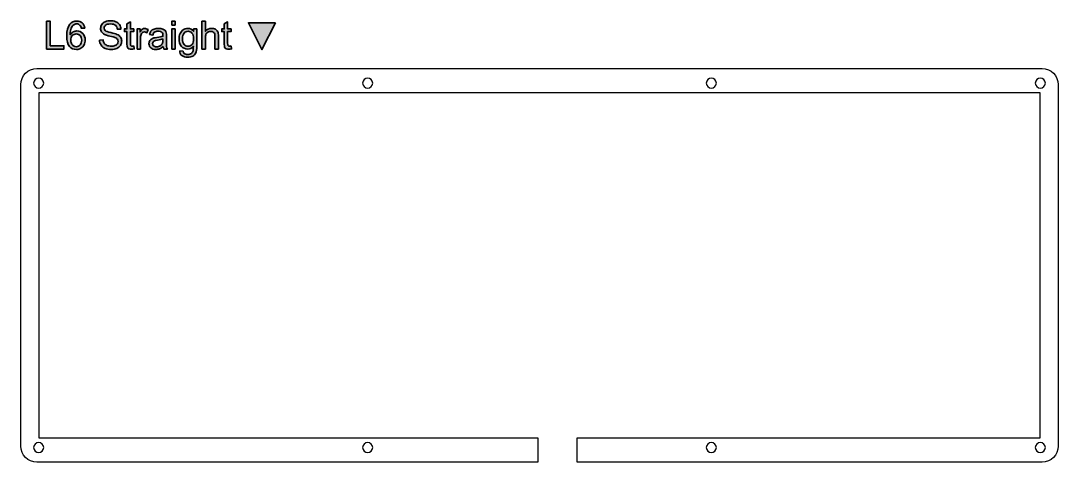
# Model space of a CAD drawing. Header units: millimetres. Extents: x 800 to 1120, y 479 to 616.
import ezdxf

# ---------------------------------------------------------------- set-up
doc = ezdxf.new("R2010")
doc.units = ezdxf.units.MM
doc.header["$MEASUREMENT"] = 0

# ---------------------------------------------------------------- blocks, each defined once
blk = doc.blocks.new('block 2')
at = {"color": 7, "lineweight": 25, "true_color": 0xffffff}
blk.add_open_spline([(971.61, 486.74), (971.61, 486.74), (971.61, 479.22), (971.61, 479.22), (971.61, 479.22), (1114.99, 479.22), (1114.99, 479.22), (1117.75, 479.22), (1119.99, 481.45), (1119.99, 484.22), (1119.99, 484.22), (1119.99, 595.78), (1119.99, 595.78), (1119.99, 598.55), (1117.75, 600.78), (1114.99, 600.78), (1114.99, 600.78), (805.01, 600.78), (805.01, 600.78), (802.25, 600.78), (800.01, 598.55), (800.01, 595.78), (800.01, 595.78), (800.01, 484.22), (800.01, 484.22), (800.01, 481.45), (802.25, 479.22), (805.01, 479.22), (805.01, 479.22), (959.5, 479.22), (959.5, 479.22), (959.5, 479.22), (959.5, 486.74), (959.5, 486.74), (959.5, 486.74), (805.54, 486.74), (805.54, 486.74), (805.54, 486.74), (805.54, 593.26), (805.54, 593.26), (805.54, 593.26), (1114.46, 593.26), (1114.46, 593.26), (1114.46, 593.26), (1114.46, 486.74), (1114.46, 486.74), (1114.46, 486.74), (971.61, 486.74), (971.61, 486.74)], degree=3, knots=[0, 0, 0, 0, 1, 1, 1, 2, 2, 2, 3, 3, 3, 4, 4, 4, 5, 5, 5, 6, 6, 6, 7, 7, 7, 8, 8, 8, 9, 9, 9, 10, 10, 10, 11, 11, 11, 12, 12, 12, 13, 13, 13, 14, 14, 14, 15, 15, 15, 16, 16, 16, 16], dxfattribs=at)
blk = doc.blocks.new('block 3')
at = {"color": 7, "lineweight": 25, "true_color": 0xffffff}
blk.add_open_spline([(905.46, 483.74), (905.46, 484.6), (906.15, 485.29), (907.01, 485.29), (907.86, 485.29), (908.56, 484.6), (908.56, 483.74), (908.56, 482.88), (907.86, 482.19), (907.01, 482.19), (906.15, 482.19), (905.46, 482.88), (905.46, 483.74), (905.46, 483.74), (905.46, 483.74), (905.46, 483.74)], degree=3, knots=[0, 0, 0, 0, 1, 1, 1, 2, 2, 2, 3, 3, 3, 4, 4, 4, 5, 5, 5, 5], dxfattribs=at)
blk = doc.blocks.new('block 4')
at = {"color": 7, "lineweight": 25, "true_color": 0xffffff}
blk.add_open_spline([(1011.44, 596.26), (1011.44, 597.12), (1012.14, 597.81), (1012.99, 597.81), (1013.85, 597.81), (1014.54, 597.12), (1014.54, 596.26), (1014.54, 595.4), (1013.85, 594.71), (1012.99, 594.71), (1012.14, 594.71), (1011.44, 595.4), (1011.44, 596.26), (1011.44, 596.26), (1011.44, 596.26), (1011.44, 596.26)], degree=3, knots=[0, 0, 0, 0, 1, 1, 1, 2, 2, 2, 3, 3, 3, 4, 4, 4, 5, 5, 5, 5], dxfattribs=at)
blk = doc.blocks.new('block 5')
at = {"color": 7, "lineweight": 25, "true_color": 0xffffff}
blk.add_open_spline([(905.46, 596.26), (905.46, 597.12), (906.15, 597.81), (907.01, 597.81), (907.86, 597.81), (908.56, 597.12), (908.56, 596.26), (908.56, 595.4), (907.86, 594.71), (907.01, 594.71), (906.15, 594.71), (905.46, 595.4), (905.46, 596.26), (905.46, 596.26), (905.46, 596.26), (905.46, 596.26)], degree=3, knots=[0, 0, 0, 0, 1, 1, 1, 2, 2, 2, 3, 3, 3, 4, 4, 4, 5, 5, 5, 5], dxfattribs=at)
blk = doc.blocks.new('block 6')
at = {"color": 7, "lineweight": 25, "true_color": 0xffffff}
blk.add_open_spline([(1011.44, 483.74), (1011.44, 484.6), (1012.14, 485.29), (1012.99, 485.29), (1013.85, 485.29), (1014.54, 484.6), (1014.54, 483.74), (1014.54, 482.88), (1013.85, 482.19), (1012.99, 482.19), (1012.14, 482.19), (1011.44, 482.88), (1011.44, 483.74), (1011.44, 483.74), (1011.44, 483.74), (1011.44, 483.74)], degree=3, knots=[0, 0, 0, 0, 1, 1, 1, 2, 2, 2, 3, 3, 3, 4, 4, 4, 5, 5, 5, 5], dxfattribs=at)
blk = doc.blocks.new('block 7')
at = {"color": 7, "lineweight": 25, "true_color": 0xffffff}
blk.add_open_spline([(803.99, 483.74), (803.99, 484.6), (804.68, 485.29), (805.54, 485.29), (806.39, 485.29), (807.09, 484.6), (807.09, 483.74), (807.09, 482.88), (806.39, 482.19), (805.54, 482.19), (804.68, 482.19), (803.99, 482.88), (803.99, 483.74), (803.99, 483.74), (803.99, 483.74), (803.99, 483.74)], degree=3, knots=[0, 0, 0, 0, 1, 1, 1, 2, 2, 2, 3, 3, 3, 4, 4, 4, 5, 5, 5, 5], dxfattribs=at)
blk = doc.blocks.new('block 8')
at = {"color": 7, "lineweight": 25, "true_color": 0xffffff}
blk.add_open_spline([(1112.91, 596.26), (1112.91, 597.12), (1113.61, 597.81), (1114.46, 597.81), (1115.32, 597.81), (1116.01, 597.12), (1116.01, 596.26), (1116.01, 595.4), (1115.32, 594.71), (1114.46, 594.71), (1113.61, 594.71), (1112.91, 595.4), (1112.91, 596.26), (1112.91, 596.26), (1112.91, 596.26), (1112.91, 596.26)], degree=3, knots=[0, 0, 0, 0, 1, 1, 1, 2, 2, 2, 3, 3, 3, 4, 4, 4, 5, 5, 5, 5], dxfattribs=at)
blk = doc.blocks.new('block 9')
at = {"color": 7, "lineweight": 25, "true_color": 0xffffff}
blk.add_open_spline([(803.99, 596.26), (803.99, 597.12), (804.68, 597.81), (805.54, 597.81), (806.39, 597.81), (807.09, 597.12), (807.09, 596.26), (807.09, 595.4), (806.39, 594.71), (805.54, 594.71), (804.68, 594.71), (803.99, 595.4), (803.99, 596.26), (803.99, 596.26), (803.99, 596.26), (803.99, 596.26)], degree=3, knots=[0, 0, 0, 0, 1, 1, 1, 2, 2, 2, 3, 3, 3, 4, 4, 4, 5, 5, 5, 5], dxfattribs=at)
blk = doc.blocks.new('block 10')
at = {"color": 7, "lineweight": 25, "true_color": 0xffffff}
blk.add_open_spline([(1112.91, 483.74), (1112.91, 484.6), (1113.61, 485.29), (1114.46, 485.29), (1115.32, 485.29), (1116.01, 484.6), (1116.01, 483.74), (1116.01, 482.88), (1115.32, 482.19), (1114.46, 482.19), (1113.61, 482.19), (1112.91, 482.88), (1112.91, 483.74), (1112.91, 483.74), (1112.91, 483.74), (1112.91, 483.74)], degree=3, knots=[0, 0, 0, 0, 1, 1, 1, 2, 2, 2, 3, 3, 3, 4, 4, 4, 5, 5, 5, 5], dxfattribs=at)
blk = doc.blocks.new('block 11')
at = {"true_color": 0xed1c24}
h = blk.add_hatch(color=240, dxfattribs=at)
h.dxf.hatch_style = 2
h.paths.add_polyline_path([(807.97, 606.78), (807.97, 615.37), (809.1, 615.37), (809.1, 607.79), (813.33, 607.79), (813.33, 606.78)])
h = blk.add_hatch(color=240, dxfattribs=at)
h.dxf.hatch_style = 2
edge = h.paths.add_edge_path()
edge.add_spline(control_points=[(819.73, 613.26), (819.73, 613.26), (818.68, 613.18), (818.68, 613.18), (818.59, 613.6), (818.46, 613.9), (818.28, 614.08), (818, 614.38), (817.65, 614.54), (817.23, 614.54), (816.89, 614.54), (816.6, 614.44), (816.34, 614.25), (816.01, 614.01), (815.75, 613.66), (815.56, 613.19), (815.37, 612.73), (815.27, 612.07), (815.26, 611.21), (815.51, 611.59), (815.82, 611.88), (816.19, 612.07), (816.56, 612.26), (816.94, 612.35), (817.35, 612.35), (818.05, 612.35), (818.65, 612.09), (819.14, 611.57), (819.64, 611.06), (819.88, 610.39), (819.88, 609.57), (819.88, 609.03), (819.77, 608.53), (819.53, 608.06), (819.3, 607.6), (818.98, 607.25), (818.58, 607), (818.17, 606.75), (817.71, 606.63), (817.19, 606.63), (816.31, 606.63), (815.6, 606.95), (815.04, 607.6), (814.49, 608.25), (814.21, 609.31), (814.21, 610.8), (814.21, 612.46), (814.52, 613.66), (815.13, 614.42), (815.67, 615.07), (816.39, 615.4), (817.29, 615.4), (817.97, 615.4), (818.52, 615.21), (818.95, 614.83), (819.39, 614.46), (819.65, 613.93), (819.73, 613.26)], knot_values=[0, 0, 0, 0, 1, 1, 1, 2, 2, 2, 3, 3, 3, 4, 4, 4, 5, 5, 5, 6, 6, 6, 7, 7, 7, 8, 8, 8, 9, 9, 9, 10, 10, 10, 11, 11, 11, 12, 12, 12, 13, 13, 13, 14, 14, 14, 15, 15, 15, 16, 16, 16, 17, 17, 17, 18, 18, 18, 19, 19, 19, 19], degree=3, periodic=1)
edge = h.paths.add_edge_path()
edge.add_spline(control_points=[(815.42, 609.56), (815.42, 609.2), (815.5, 608.85), (815.66, 608.52), (815.81, 608.19), (816.03, 607.93), (816.3, 607.76), (816.58, 607.58), (816.87, 607.5), (817.18, 607.5), (817.62, 607.5), (818, 607.68), (818.32, 608.04), (818.65, 608.4), (818.81, 608.88), (818.81, 609.5), (818.81, 610.1), (818.65, 610.56), (818.33, 610.91), (818.01, 611.25), (817.62, 611.42), (817.14, 611.42), (816.66, 611.42), (816.25, 611.25), (815.92, 610.91), (815.59, 610.56), (815.42, 610.12), (815.42, 609.56)], knot_values=[0, 0, 0, 0, 1, 1, 1, 2, 2, 2, 3, 3, 3, 4, 4, 4, 5, 5, 5, 6, 6, 6, 7, 7, 7, 8, 8, 8, 9, 9, 9, 9], degree=3, periodic=1)
h = blk.add_hatch(color=240, dxfattribs=at)
h.dxf.hatch_style = 2
edge = h.paths.add_edge_path()
edge.add_spline(control_points=[(824.31, 609.54), (824.31, 609.54), (825.38, 609.63), (825.38, 609.63), (825.43, 609.2), (825.55, 608.85), (825.73, 608.57), (825.92, 608.3), (826.21, 608.08), (826.6, 607.91), (826.99, 607.74), (827.43, 607.65), (827.92, 607.65), (828.35, 607.65), (828.73, 607.71), (829.06, 607.84), (829.4, 607.97), (829.64, 608.15), (829.81, 608.37), (829.97, 608.6), (830.05, 608.84), (830.05, 609.11), (830.05, 609.38), (829.97, 609.61), (829.81, 609.82), (829.66, 610.02), (829.4, 610.19), (829.04, 610.32), (828.81, 610.41), (828.3, 610.55), (827.51, 610.74), (826.72, 610.93), (826.17, 611.11), (825.85, 611.28), (825.44, 611.49), (825.14, 611.76), (824.94, 612.08), (824.74, 612.4), (824.64, 612.75), (824.64, 613.15), (824.64, 613.58), (824.76, 613.99), (825, 614.36), (825.25, 614.74), (825.61, 615.03), (826.08, 615.22), (826.56, 615.42), (827.08, 615.51), (827.66, 615.51), (828.3, 615.51), (828.86, 615.41), (829.34, 615.21), (829.83, 615), (830.2, 614.7), (830.47, 614.3), (830.73, 613.9), (830.87, 613.45), (830.89, 612.95), (830.89, 612.95), (829.8, 612.87), (829.8, 612.87), (829.74, 613.41), (829.54, 613.82), (829.2, 614.1), (828.86, 614.37), (828.37, 614.51), (827.71, 614.51), (827.02, 614.51), (826.52, 614.39), (826.2, 614.13), (825.89, 613.88), (825.73, 613.58), (825.73, 613.22), (825.73, 612.91), (825.84, 612.66), (826.06, 612.46), (826.28, 612.26), (826.85, 612.06), (827.78, 611.85), (828.7, 611.64), (829.34, 611.46), (829.68, 611.3), (830.18, 611.07), (830.55, 610.78), (830.79, 610.42), (831.03, 610.07), (831.15, 609.66), (831.15, 609.2), (831.15, 608.75), (831.01, 608.32), (830.75, 607.91), (830.49, 607.51), (830.11, 607.19), (829.62, 606.97), (829.13, 606.74), (828.58, 606.63), (827.97, 606.63), (827.19, 606.63), (826.54, 606.74), (826.02, 606.97), (825.49, 607.2), (825.08, 607.54), (824.78, 607.99), (824.48, 608.45), (824.32, 608.96), (824.31, 609.54)], knot_values=[0, 0, 0, 0, 1, 1, 1, 2, 2, 2, 3, 3, 3, 4, 4, 4, 5, 5, 5, 6, 6, 6, 7, 7, 7, 8, 8, 8, 9, 9, 9, 10, 10, 10, 11, 11, 11, 12, 12, 12, 13, 13, 13, 14, 14, 14, 15, 15, 15, 16, 16, 16, 17, 17, 17, 18, 18, 18, 19, 19, 19, 20, 20, 20, 21, 21, 21, 22, 22, 22, 23, 23, 23, 24, 24, 24, 25, 25, 25, 26, 26, 26, 27, 27, 27, 28, 28, 28, 29, 29, 29, 30, 30, 30, 31, 31, 31, 32, 32, 32, 33, 33, 33, 34, 34, 34, 35, 35, 35, 35], degree=3, periodic=1)
h = blk.add_hatch(color=240, dxfattribs=at)
h.dxf.hatch_style = 2
edge = h.paths.add_edge_path()
edge.add_spline(control_points=[(834.87, 607.72), (834.87, 607.72), (835.02, 606.79), (835.02, 606.79), (834.72, 606.73), (834.46, 606.7), (834.22, 606.7), (833.84, 606.7), (833.54, 606.76), (833.33, 606.88), (833.12, 607), (832.97, 607.16), (832.89, 607.35), (832.8, 607.55), (832.76, 607.97), (832.76, 608.6), (832.76, 608.6), (832.76, 612.18), (832.76, 612.18), (832.76, 612.18), (831.98, 612.18), (831.98, 612.18), (831.98, 612.18), (831.98, 613), (831.98, 613), (831.98, 613), (832.76, 613), (832.76, 613), (832.76, 613), (832.76, 614.54), (832.76, 614.54), (832.76, 614.54), (833.81, 615.17), (833.81, 615.17), (833.81, 615.17), (833.81, 613), (833.81, 613), (833.81, 613), (834.87, 613), (834.87, 613), (834.87, 613), (834.87, 612.18), (834.87, 612.18), (834.87, 612.18), (833.81, 612.18), (833.81, 612.18), (833.81, 612.18), (833.81, 608.54), (833.81, 608.54), (833.81, 608.24), (833.82, 608.05), (833.86, 607.96), (833.9, 607.87), (833.96, 607.81), (834.04, 607.76), (834.13, 607.71), (834.25, 607.68), (834.4, 607.68), (834.52, 607.68), (834.67, 607.69), (834.87, 607.72)], knot_values=[0, 0, 0, 0, 1, 1, 1, 2, 2, 2, 3, 3, 3, 4, 4, 4, 5, 5, 5, 6, 6, 6, 7, 7, 7, 8, 8, 8, 9, 9, 9, 10, 10, 10, 11, 11, 11, 12, 12, 12, 13, 13, 13, 14, 14, 14, 15, 15, 15, 16, 16, 16, 17, 17, 17, 18, 18, 18, 19, 19, 19, 20, 20, 20, 20], degree=3, periodic=1)
h = blk.add_hatch(color=240, dxfattribs=at)
h.dxf.hatch_style = 2
h.paths.add_polyline_path([(846.57, 614.15), (846.57, 615.37), (847.63, 615.37), (847.63, 614.15)])
h.paths.add_polyline_path([(846.57, 606.78), (846.57, 613), (847.63, 613), (847.63, 606.78)])
h = blk.add_hatch(color=240, dxfattribs=at)
h.dxf.hatch_style = 2
edge = h.paths.add_edge_path()
edge.add_spline(control_points=[(855.91, 606.78), (855.91, 606.78), (855.91, 615.37), (855.91, 615.37), (855.91, 615.37), (856.96, 615.37), (856.96, 615.37), (856.96, 615.37), (856.96, 612.29), (856.96, 612.29), (857.45, 612.86), (858.07, 613.14), (858.82, 613.14), (859.29, 613.14), (859.69, 613.05), (860.03, 612.87), (860.37, 612.69), (860.61, 612.44), (860.76, 612.12), (860.9, 611.79), (860.98, 611.33), (860.98, 610.72), (860.98, 610.72), (860.98, 606.78), (860.98, 606.78), (860.98, 606.78), (859.92, 606.78), (859.92, 606.78), (859.92, 606.78), (859.92, 610.72), (859.92, 610.72), (859.92, 611.25), (859.81, 611.63), (859.58, 611.87), (859.35, 612.11), (859.03, 612.23), (858.61, 612.23), (858.3, 612.23), (858, 612.15), (857.73, 611.99), (857.45, 611.83), (857.25, 611.61), (857.14, 611.33), (857.02, 611.05), (856.96, 610.67), (856.96, 610.18), (856.96, 610.18), (856.96, 606.78), (856.96, 606.78), (856.96, 606.78), (855.91, 606.78), (855.91, 606.78)], knot_values=[0, 0, 0, 0, 1, 1, 1, 2, 2, 2, 3, 3, 3, 4, 4, 4, 5, 5, 5, 6, 6, 6, 7, 7, 7, 8, 8, 8, 9, 9, 9, 10, 10, 10, 11, 11, 11, 12, 12, 12, 13, 13, 13, 14, 14, 14, 15, 15, 15, 16, 16, 16, 17, 17, 17, 17], degree=3, periodic=1)
h = blk.add_hatch(color=240, dxfattribs=at)
h.dxf.hatch_style = 2
edge = h.paths.add_edge_path()
edge.add_spline(control_points=[(864.88, 607.72), (864.88, 607.72), (865.04, 606.79), (865.04, 606.79), (864.74, 606.73), (864.47, 606.7), (864.24, 606.7), (863.86, 606.7), (863.56, 606.76), (863.35, 606.88), (863.14, 607), (862.99, 607.16), (862.9, 607.35), (862.82, 607.55), (862.77, 607.97), (862.77, 608.6), (862.77, 608.6), (862.77, 612.18), (862.77, 612.18), (862.77, 612.18), (862, 612.18), (862, 612.18), (862, 612.18), (862, 613), (862, 613), (862, 613), (862.77, 613), (862.77, 613), (862.77, 613), (862.77, 614.54), (862.77, 614.54), (862.77, 614.54), (863.82, 615.17), (863.82, 615.17), (863.82, 615.17), (863.82, 613), (863.82, 613), (863.82, 613), (864.88, 613), (864.88, 613), (864.88, 613), (864.88, 612.18), (864.88, 612.18), (864.88, 612.18), (863.82, 612.18), (863.82, 612.18), (863.82, 612.18), (863.82, 608.54), (863.82, 608.54), (863.82, 608.24), (863.84, 608.05), (863.88, 607.96), (863.92, 607.87), (863.98, 607.81), (864.06, 607.76), (864.14, 607.71), (864.26, 607.68), (864.42, 607.68), (864.54, 607.68), (864.69, 607.69), (864.88, 607.72)], knot_values=[0, 0, 0, 0, 1, 1, 1, 2, 2, 2, 3, 3, 3, 4, 4, 4, 5, 5, 5, 6, 6, 6, 7, 7, 7, 8, 8, 8, 9, 9, 9, 10, 10, 10, 11, 11, 11, 12, 12, 12, 13, 13, 13, 14, 14, 14, 15, 15, 15, 16, 16, 16, 17, 17, 17, 18, 18, 18, 19, 19, 19, 20, 20, 20, 20], degree=3, periodic=1)
h = blk.add_hatch(color=240, dxfattribs=at)
h.dxf.hatch_style = 2
h.paths.add_polyline_path([(878.56, 614.91), (874.4, 606.6), (870.24, 614.91)])
h = blk.add_hatch(color=240, dxfattribs=at)
h.dxf.hatch_style = 2
edge = h.paths.add_edge_path()
edge.add_spline(control_points=[(835.89, 606.78), (835.89, 606.78), (835.89, 613), (835.89, 613), (835.89, 613), (836.83, 613), (836.83, 613), (836.83, 613), (836.83, 612.06), (836.83, 612.06), (837.08, 612.5), (837.3, 612.79), (837.51, 612.93), (837.71, 613.07), (837.94, 613.14), (838.18, 613.14), (838.54, 613.14), (838.9, 613.03), (839.27, 612.8), (839.27, 612.8), (838.9, 611.82), (838.9, 611.82), (838.65, 611.97), (838.39, 612.05), (838.13, 612.05), (837.9, 612.05), (837.69, 611.98), (837.51, 611.84), (837.32, 611.7), (837.19, 611.51), (837.12, 611.27), (837, 610.89), (836.94, 610.48), (836.94, 610.04), (836.94, 610.04), (836.94, 606.78), (836.94, 606.78), (836.94, 606.78), (835.89, 606.78), (835.89, 606.78)], knot_values=[0, 0, 0, 0, 1, 1, 1, 2, 2, 2, 3, 3, 3, 4, 4, 4, 5, 5, 5, 6, 6, 6, 7, 7, 7, 8, 8, 8, 9, 9, 9, 10, 10, 10, 11, 11, 11, 12, 12, 12, 13, 13, 13, 13], degree=3, periodic=1)
h = blk.add_hatch(color=240, dxfattribs=at)
h.dxf.hatch_style = 2
edge = h.paths.add_edge_path()
edge.add_spline(control_points=[(843.95, 607.54), (843.56, 607.21), (843.19, 606.98), (842.83, 606.84), (842.46, 606.71), (842.08, 606.64), (841.66, 606.64), (840.98, 606.64), (840.45, 606.8), (840.09, 607.14), (839.72, 607.47), (839.54, 607.9), (839.54, 608.42), (839.54, 608.72), (839.6, 609), (839.74, 609.25), (839.88, 609.5), (840.06, 609.71), (840.29, 609.86), (840.51, 610.01), (840.77, 610.13), (841.05, 610.21), (841.25, 610.26), (841.57, 610.31), (841.98, 610.36), (842.84, 610.46), (843.46, 610.59), (843.87, 610.73), (843.87, 610.87), (843.87, 610.96), (843.87, 611), (843.87, 611.43), (843.77, 611.73), (843.57, 611.91), (843.3, 612.15), (842.9, 612.27), (842.37, 612.27), (841.88, 612.27), (841.51, 612.18), (841.27, 612.01), (841.04, 611.83), (840.86, 611.53), (840.75, 611.08), (840.75, 611.08), (839.72, 611.22), (839.72, 611.22), (839.81, 611.67), (839.97, 612.02), (840.18, 612.29), (840.4, 612.57), (840.71, 612.77), (841.11, 612.92), (841.52, 613.07), (841.99, 613.14), (842.52, 613.14), (843.06, 613.14), (843.49, 613.08), (843.82, 612.95), (844.15, 612.83), (844.4, 612.67), (844.55, 612.48), (844.71, 612.29), (844.82, 612.05), (844.88, 611.76), (844.91, 611.58), (844.93, 611.26), (844.93, 610.79), (844.93, 610.79), (844.93, 609.38), (844.93, 609.38), (844.93, 608.4), (844.95, 607.78), (845, 607.52), (845.04, 607.26), (845.13, 607.02), (845.27, 606.78), (845.27, 606.78), (844.16, 606.78), (844.16, 606.78), (844.06, 607), (843.98, 607.25), (843.95, 607.54)], knot_values=[0, 0, 0, 0, 1, 1, 1, 2, 2, 2, 3, 3, 3, 4, 4, 4, 5, 5, 5, 6, 6, 6, 7, 7, 7, 8, 8, 8, 9, 9, 9, 10, 10, 10, 11, 11, 11, 12, 12, 12, 13, 13, 13, 14, 14, 14, 15, 15, 15, 16, 16, 16, 17, 17, 17, 18, 18, 18, 19, 19, 19, 20, 20, 20, 21, 21, 21, 22, 22, 22, 23, 23, 23, 24, 24, 24, 25, 25, 25, 26, 26, 26, 27, 27, 27, 27], degree=3, periodic=1)
edge = h.paths.add_edge_path()
edge.add_spline(control_points=[(843.87, 609.9), (843.48, 609.74), (842.91, 609.61), (842.14, 609.5), (841.71, 609.44), (841.4, 609.37), (841.22, 609.29), (841.04, 609.21), (840.9, 609.1), (840.81, 608.95), (840.71, 608.8), (840.66, 608.63), (840.66, 608.45), (840.66, 608.17), (840.77, 607.93), (840.98, 607.74), (841.19, 607.56), (841.5, 607.46), (841.91, 607.46), (842.32, 607.46), (842.68, 607.55), (843, 607.73), (843.31, 607.91), (843.55, 608.15), (843.7, 608.46), (843.81, 608.7), (843.87, 609.05), (843.87, 609.51), (843.87, 609.51), (843.87, 609.9), (843.87, 609.9)], knot_values=[0, 0, 0, 0, 1, 1, 1, 2, 2, 2, 3, 3, 3, 4, 4, 4, 5, 5, 5, 6, 6, 6, 7, 7, 7, 8, 8, 8, 9, 9, 9, 10, 10, 10, 10], degree=3, periodic=1)
h = blk.add_hatch(color=240, dxfattribs=at)
h.dxf.hatch_style = 2
edge = h.paths.add_edge_path()
edge.add_spline(control_points=[(849.04, 606.26), (849.04, 606.26), (850.06, 606.11), (850.06, 606.11), (850.11, 605.79), (850.23, 605.56), (850.42, 605.42), (850.68, 605.22), (851.04, 605.12), (851.49, 605.12), (851.98, 605.12), (852.36, 605.22), (852.63, 605.42), (852.89, 605.61), (853.07, 605.89), (853.16, 606.24), (853.22, 606.45), (853.24, 606.9), (853.24, 607.59), (852.78, 607.05), (852.21, 606.78), (851.52, 606.78), (850.66, 606.78), (850, 607.09), (849.53, 607.7), (849.06, 608.32), (848.83, 609.06), (848.83, 609.92), (848.83, 610.52), (848.94, 611.07), (849.15, 611.57), (849.37, 612.07), (849.68, 612.46), (850.09, 612.73), (850.49, 613), (850.97, 613.14), (851.52, 613.14), (852.26, 613.14), (852.86, 612.84), (853.34, 612.25), (853.34, 612.25), (853.34, 613), (853.34, 613), (853.34, 613), (854.31, 613), (854.31, 613), (854.31, 613), (854.31, 607.62), (854.31, 607.62), (854.31, 606.65), (854.21, 605.97), (854.02, 605.56), (853.82, 605.16), (853.51, 604.84), (853.08, 604.6), (852.65, 604.37), (852.13, 604.25), (851.5, 604.25), (850.76, 604.25), (850.16, 604.42), (849.7, 604.75), (849.24, 605.09), (849.02, 605.59), (849.04, 606.26)], knot_values=[0, 0, 0, 0, 1, 1, 1, 2, 2, 2, 3, 3, 3, 4, 4, 4, 5, 5, 5, 6, 6, 6, 7, 7, 7, 8, 8, 8, 9, 9, 9, 10, 10, 10, 11, 11, 11, 12, 12, 12, 13, 13, 13, 14, 14, 14, 15, 15, 15, 16, 16, 16, 17, 17, 17, 18, 18, 18, 19, 19, 19, 20, 20, 20, 21, 21, 21, 21], degree=3, periodic=1)
edge = h.paths.add_edge_path()
edge.add_spline(control_points=[(849.91, 610), (849.91, 609.18), (850.07, 608.59), (850.4, 608.21), (850.72, 607.84), (851.13, 607.65), (851.62, 607.65), (852.1, 607.65), (852.51, 607.84), (852.84, 608.21), (853.16, 608.58), (853.33, 609.17), (853.33, 609.96), (853.33, 610.73), (853.16, 611.3), (852.82, 611.69), (852.48, 612.07), (852.08, 612.27), (851.6, 612.27), (851.13, 612.27), (850.73, 612.08), (850.4, 611.7), (850.08, 611.32), (849.91, 610.75), (849.91, 610)], knot_values=[0, 0, 0, 0, 1, 1, 1, 2, 2, 2, 3, 3, 3, 4, 4, 4, 5, 5, 5, 6, 6, 6, 7, 7, 7, 8, 8, 8, 8], degree=3, periodic=1)
at = {"color": 240, "lineweight": 35, "true_color": 0xed1c24}
for points in [[(807.97, 606.78), (807.97, 615.37), (809.1, 615.37), (809.1, 607.79), (813.33, 607.79), (813.33, 606.78), (807.97, 606.78)], [(846.57, 614.15), (846.57, 615.37), (847.63, 615.37), (847.63, 614.15), (846.57, 614.15)], [(878.56, 614.91), (874.4, 606.6), (870.24, 614.91), (878.56, 614.91)], [(846.57, 606.78), (846.57, 613), (847.63, 613), (847.63, 606.78), (846.57, 606.78)]]:
    blk.add_lwpolyline(points, dxfattribs=at)
for points, knots in [([(819.73, 613.26), (819.73, 613.26), (818.68, 613.18), (818.68, 613.18), (818.59, 613.6), (818.46, 613.9), (818.28, 614.08), (818, 614.38), (817.65, 614.54), (817.23, 614.54), (816.89, 614.54), (816.6, 614.44), (816.34, 614.25), (816.01, 614.01), (815.75, 613.66), (815.56, 613.19), (815.37, 612.73), (815.27, 612.07), (815.26, 611.21), (815.51, 611.59), (815.82, 611.88), (816.19, 612.07), (816.56, 612.26), (816.94, 612.35), (817.35, 612.35), (818.05, 612.35), (818.65, 612.09), (819.14, 611.57), (819.64, 611.06), (819.88, 610.39), (819.88, 609.57), (819.88, 609.03), (819.77, 608.53), (819.53, 608.06), (819.3, 607.6), (818.98, 607.25), (818.58, 607), (818.17, 606.75), (817.71, 606.63), (817.19, 606.63), (816.31, 606.63), (815.6, 606.95), (815.04, 607.6), (814.49, 608.25), (814.21, 609.31), (814.21, 610.8), (814.21, 612.46), (814.52, 613.66), (815.13, 614.42), (815.67, 615.07), (816.39, 615.4), (817.29, 615.4), (817.97, 615.4), (818.52, 615.21), (818.95, 614.83), (819.39, 614.46), (819.65, 613.93), (819.73, 613.26)], [0, 0, 0, 0, 1, 1, 1, 2, 2, 2, 3, 3, 3, 4, 4, 4, 5, 5, 5, 6, 6, 6, 7, 7, 7, 8, 8, 8, 9, 9, 9, 10, 10, 10, 11, 11, 11, 12, 12, 12, 13, 13, 13, 14, 14, 14, 15, 15, 15, 16, 16, 16, 17, 17, 17, 18, 18, 18, 19, 19, 19, 19]), ([(824.31, 609.54), (824.31, 609.54), (825.38, 609.63), (825.38, 609.63), (825.43, 609.2), (825.55, 608.85), (825.73, 608.57), (825.92, 608.3), (826.21, 608.08), (826.6, 607.91), (826.99, 607.74), (827.43, 607.65), (827.92, 607.65), (828.35, 607.65), (828.73, 607.71), (829.06, 607.84), (829.4, 607.97), (829.64, 608.15), (829.81, 608.37), (829.97, 608.6), (830.05, 608.84), (830.05, 609.11), (830.05, 609.38), (829.97, 609.61), (829.81, 609.82), (829.66, 610.02), (829.4, 610.19), (829.04, 610.32), (828.81, 610.41), (828.3, 610.55), (827.51, 610.74), (826.72, 610.93), (826.17, 611.11), (825.85, 611.28), (825.44, 611.49), (825.14, 611.76), (824.94, 612.08), (824.74, 612.4), (824.64, 612.75), (824.64, 613.15), (824.64, 613.58), (824.76, 613.99), (825, 614.36), (825.25, 614.74), (825.61, 615.03), (826.08, 615.22), (826.56, 615.42), (827.08, 615.51), (827.66, 615.51), (828.3, 615.51), (828.86, 615.41), (829.34, 615.21), (829.83, 615), (830.2, 614.7), (830.47, 614.3), (830.73, 613.9), (830.87, 613.45), (830.89, 612.95), (830.89, 612.95), (829.8, 612.87), (829.8, 612.87), (829.74, 613.41), (829.54, 613.82), (829.2, 614.1), (828.86, 614.37), (828.37, 614.51), (827.71, 614.51), (827.02, 614.51), (826.52, 614.39), (826.2, 614.13), (825.89, 613.88), (825.73, 613.58), (825.73, 613.22), (825.73, 612.91), (825.84, 612.66), (826.06, 612.46), (826.28, 612.26), (826.85, 612.06), (827.78, 611.85), (828.7, 611.64), (829.34, 611.46), (829.68, 611.3), (830.18, 611.07), (830.55, 610.78), (830.79, 610.42), (831.03, 610.07), (831.15, 609.66), (831.15, 609.2), (831.15, 608.75), (831.01, 608.32), (830.75, 607.91), (830.49, 607.51), (830.11, 607.19), (829.62, 606.97), (829.13, 606.74), (828.58, 606.63), (827.97, 606.63), (827.19, 606.63), (826.54, 606.74), (826.02, 606.97), (825.49, 607.2), (825.08, 607.54), (824.78, 607.99), (824.48, 608.45), (824.32, 608.96), (824.31, 609.54)], [0, 0, 0, 0, 1, 1, 1, 2, 2, 2, 3, 3, 3, 4, 4, 4, 5, 5, 5, 6, 6, 6, 7, 7, 7, 8, 8, 8, 9, 9, 9, 10, 10, 10, 11, 11, 11, 12, 12, 12, 13, 13, 13, 14, 14, 14, 15, 15, 15, 16, 16, 16, 17, 17, 17, 18, 18, 18, 19, 19, 19, 20, 20, 20, 21, 21, 21, 22, 22, 22, 23, 23, 23, 24, 24, 24, 25, 25, 25, 26, 26, 26, 27, 27, 27, 28, 28, 28, 29, 29, 29, 30, 30, 30, 31, 31, 31, 32, 32, 32, 33, 33, 33, 34, 34, 34, 35, 35, 35, 35]), ([(834.87, 607.72), (834.87, 607.72), (835.02, 606.79), (835.02, 606.79), (834.72, 606.73), (834.46, 606.7), (834.22, 606.7), (833.84, 606.7), (833.54, 606.76), (833.33, 606.88), (833.12, 607), (832.97, 607.16), (832.89, 607.35), (832.8, 607.55), (832.76, 607.97), (832.76, 608.6), (832.76, 608.6), (832.76, 612.18), (832.76, 612.18), (832.76, 612.18), (831.98, 612.18), (831.98, 612.18), (831.98, 612.18), (831.98, 613), (831.98, 613), (831.98, 613), (832.76, 613), (832.76, 613), (832.76, 613), (832.76, 614.54), (832.76, 614.54), (832.76, 614.54), (833.81, 615.17), (833.81, 615.17), (833.81, 615.17), (833.81, 613), (833.81, 613), (833.81, 613), (834.87, 613), (834.87, 613), (834.87, 613), (834.87, 612.18), (834.87, 612.18), (834.87, 612.18), (833.81, 612.18), (833.81, 612.18), (833.81, 612.18), (833.81, 608.54), (833.81, 608.54), (833.81, 608.24), (833.82, 608.05), (833.86, 607.96), (833.9, 607.87), (833.96, 607.81), (834.04, 607.76), (834.13, 607.71), (834.25, 607.68), (834.4, 607.68), (834.52, 607.68), (834.67, 607.69), (834.87, 607.72)], [0, 0, 0, 0, 1, 1, 1, 2, 2, 2, 3, 3, 3, 4, 4, 4, 5, 5, 5, 6, 6, 6, 7, 7, 7, 8, 8, 8, 9, 9, 9, 10, 10, 10, 11, 11, 11, 12, 12, 12, 13, 13, 13, 14, 14, 14, 15, 15, 15, 16, 16, 16, 17, 17, 17, 18, 18, 18, 19, 19, 19, 20, 20, 20, 20]), ([(855.91, 606.78), (855.91, 606.78), (855.91, 615.37), (855.91, 615.37), (855.91, 615.37), (856.96, 615.37), (856.96, 615.37), (856.96, 615.37), (856.96, 612.29), (856.96, 612.29), (857.45, 612.86), (858.07, 613.14), (858.82, 613.14), (859.29, 613.14), (859.69, 613.05), (860.03, 612.87), (860.37, 612.69), (860.61, 612.44), (860.76, 612.12), (860.9, 611.79), (860.98, 611.33), (860.98, 610.72), (860.98, 610.72), (860.98, 606.78), (860.98, 606.78), (860.98, 606.78), (859.92, 606.78), (859.92, 606.78), (859.92, 606.78), (859.92, 610.72), (859.92, 610.72), (859.92, 611.25), (859.81, 611.63), (859.58, 611.87), (859.35, 612.11), (859.03, 612.23), (858.61, 612.23), (858.3, 612.23), (858, 612.15), (857.73, 611.99), (857.45, 611.83), (857.25, 611.61), (857.14, 611.33), (857.02, 611.05), (856.96, 610.67), (856.96, 610.18), (856.96, 610.18), (856.96, 606.78), (856.96, 606.78), (856.96, 606.78), (855.91, 606.78), (855.91, 606.78)], [0, 0, 0, 0, 1, 1, 1, 2, 2, 2, 3, 3, 3, 4, 4, 4, 5, 5, 5, 6, 6, 6, 7, 7, 7, 8, 8, 8, 9, 9, 9, 10, 10, 10, 11, 11, 11, 12, 12, 12, 13, 13, 13, 14, 14, 14, 15, 15, 15, 16, 16, 16, 17, 17, 17, 17]), ([(864.88, 607.72), (864.88, 607.72), (865.04, 606.79), (865.04, 606.79), (864.74, 606.73), (864.47, 606.7), (864.24, 606.7), (863.86, 606.7), (863.56, 606.76), (863.35, 606.88), (863.14, 607), (862.99, 607.16), (862.9, 607.35), (862.82, 607.55), (862.77, 607.97), (862.77, 608.6), (862.77, 608.6), (862.77, 612.18), (862.77, 612.18), (862.77, 612.18), (862, 612.18), (862, 612.18), (862, 612.18), (862, 613), (862, 613), (862, 613), (862.77, 613), (862.77, 613), (862.77, 613), (862.77, 614.54), (862.77, 614.54), (862.77, 614.54), (863.82, 615.17), (863.82, 615.17), (863.82, 615.17), (863.82, 613), (863.82, 613), (863.82, 613), (864.88, 613), (864.88, 613), (864.88, 613), (864.88, 612.18), (864.88, 612.18), (864.88, 612.18), (863.82, 612.18), (863.82, 612.18), (863.82, 612.18), (863.82, 608.54), (863.82, 608.54), (863.82, 608.24), (863.84, 608.05), (863.88, 607.96), (863.92, 607.87), (863.98, 607.81), (864.06, 607.76), (864.14, 607.71), (864.26, 607.68), (864.42, 607.68), (864.54, 607.68), (864.69, 607.69), (864.88, 607.72)], [0, 0, 0, 0, 1, 1, 1, 2, 2, 2, 3, 3, 3, 4, 4, 4, 5, 5, 5, 6, 6, 6, 7, 7, 7, 8, 8, 8, 9, 9, 9, 10, 10, 10, 11, 11, 11, 12, 12, 12, 13, 13, 13, 14, 14, 14, 15, 15, 15, 16, 16, 16, 17, 17, 17, 18, 18, 18, 19, 19, 19, 20, 20, 20, 20]), ([(815.42, 609.56), (815.42, 609.2), (815.5, 608.85), (815.66, 608.52), (815.81, 608.19), (816.03, 607.93), (816.3, 607.76), (816.58, 607.58), (816.87, 607.5), (817.18, 607.5), (817.62, 607.5), (818, 607.68), (818.32, 608.04), (818.65, 608.4), (818.81, 608.88), (818.81, 609.5), (818.81, 610.1), (818.65, 610.56), (818.33, 610.91), (818.01, 611.25), (817.62, 611.42), (817.14, 611.42), (816.66, 611.42), (816.25, 611.25), (815.92, 610.91), (815.59, 610.56), (815.42, 610.12), (815.42, 609.56)], [0, 0, 0, 0, 1, 1, 1, 2, 2, 2, 3, 3, 3, 4, 4, 4, 5, 5, 5, 6, 6, 6, 7, 7, 7, 8, 8, 8, 9, 9, 9, 9]), ([(835.89, 606.78), (835.89, 606.78), (835.89, 613), (835.89, 613), (835.89, 613), (836.83, 613), (836.83, 613), (836.83, 613), (836.83, 612.06), (836.83, 612.06), (837.08, 612.5), (837.3, 612.79), (837.51, 612.93), (837.71, 613.07), (837.94, 613.14), (838.18, 613.14), (838.54, 613.14), (838.9, 613.03), (839.27, 612.8), (839.27, 612.8), (838.9, 611.82), (838.9, 611.82), (838.65, 611.97), (838.39, 612.05), (838.13, 612.05), (837.9, 612.05), (837.69, 611.98), (837.51, 611.84), (837.32, 611.7), (837.19, 611.51), (837.12, 611.27), (837, 610.89), (836.94, 610.48), (836.94, 610.04), (836.94, 610.04), (836.94, 606.78), (836.94, 606.78), (836.94, 606.78), (835.89, 606.78), (835.89, 606.78)], [0, 0, 0, 0, 1, 1, 1, 2, 2, 2, 3, 3, 3, 4, 4, 4, 5, 5, 5, 6, 6, 6, 7, 7, 7, 8, 8, 8, 9, 9, 9, 10, 10, 10, 11, 11, 11, 12, 12, 12, 13, 13, 13, 13]), ([(843.95, 607.54), (843.56, 607.21), (843.19, 606.98), (842.83, 606.84), (842.46, 606.71), (842.08, 606.64), (841.66, 606.64), (840.98, 606.64), (840.45, 606.8), (840.09, 607.14), (839.72, 607.47), (839.54, 607.9), (839.54, 608.42), (839.54, 608.72), (839.6, 609), (839.74, 609.25), (839.88, 609.5), (840.06, 609.71), (840.29, 609.86), (840.51, 610.01), (840.77, 610.13), (841.05, 610.21), (841.25, 610.26), (841.57, 610.31), (841.98, 610.36), (842.84, 610.46), (843.46, 610.59), (843.87, 610.73), (843.87, 610.87), (843.87, 610.96), (843.87, 611), (843.87, 611.43), (843.77, 611.73), (843.57, 611.91), (843.3, 612.15), (842.9, 612.27), (842.37, 612.27), (841.88, 612.27), (841.51, 612.18), (841.27, 612.01), (841.04, 611.83), (840.86, 611.53), (840.75, 611.08), (840.75, 611.08), (839.72, 611.22), (839.72, 611.22), (839.81, 611.67), (839.97, 612.02), (840.18, 612.29), (840.4, 612.57), (840.71, 612.77), (841.11, 612.92), (841.52, 613.07), (841.99, 613.14), (842.52, 613.14), (843.06, 613.14), (843.49, 613.08), (843.82, 612.95), (844.15, 612.83), (844.4, 612.67), (844.55, 612.48), (844.71, 612.29), (844.82, 612.05), (844.88, 611.76), (844.91, 611.58), (844.93, 611.26), (844.93, 610.79), (844.93, 610.79), (844.93, 609.38), (844.93, 609.38), (844.93, 608.4), (844.95, 607.78), (845, 607.52), (845.04, 607.26), (845.13, 607.02), (845.27, 606.78), (845.27, 606.78), (844.16, 606.78), (844.16, 606.78), (844.06, 607), (843.98, 607.25), (843.95, 607.54)], [0, 0, 0, 0, 1, 1, 1, 2, 2, 2, 3, 3, 3, 4, 4, 4, 5, 5, 5, 6, 6, 6, 7, 7, 7, 8, 8, 8, 9, 9, 9, 10, 10, 10, 11, 11, 11, 12, 12, 12, 13, 13, 13, 14, 14, 14, 15, 15, 15, 16, 16, 16, 17, 17, 17, 18, 18, 18, 19, 19, 19, 20, 20, 20, 21, 21, 21, 22, 22, 22, 23, 23, 23, 24, 24, 24, 25, 25, 25, 26, 26, 26, 27, 27, 27, 27]), ([(849.04, 606.26), (849.04, 606.26), (850.06, 606.11), (850.06, 606.11), (850.11, 605.79), (850.23, 605.56), (850.42, 605.42), (850.68, 605.22), (851.04, 605.12), (851.49, 605.12), (851.98, 605.12), (852.36, 605.22), (852.63, 605.42), (852.89, 605.61), (853.07, 605.89), (853.16, 606.24), (853.22, 606.45), (853.24, 606.9), (853.24, 607.59), (852.78, 607.05), (852.21, 606.78), (851.52, 606.78), (850.66, 606.78), (850, 607.09), (849.53, 607.7), (849.06, 608.32), (848.83, 609.06), (848.83, 609.92), (848.83, 610.52), (848.94, 611.07), (849.15, 611.57), (849.37, 612.07), (849.68, 612.46), (850.09, 612.73), (850.49, 613), (850.97, 613.14), (851.52, 613.14), (852.26, 613.14), (852.86, 612.84), (853.34, 612.25), (853.34, 612.25), (853.34, 613), (853.34, 613), (853.34, 613), (854.31, 613), (854.31, 613), (854.31, 613), (854.31, 607.62), (854.31, 607.62), (854.31, 606.65), (854.21, 605.97), (854.02, 605.56), (853.82, 605.16), (853.51, 604.84), (853.08, 604.6), (852.65, 604.37), (852.13, 604.25), (851.5, 604.25), (850.76, 604.25), (850.16, 604.42), (849.7, 604.75), (849.24, 605.09), (849.02, 605.59), (849.04, 606.26)], [0, 0, 0, 0, 1, 1, 1, 2, 2, 2, 3, 3, 3, 4, 4, 4, 5, 5, 5, 6, 6, 6, 7, 7, 7, 8, 8, 8, 9, 9, 9, 10, 10, 10, 11, 11, 11, 12, 12, 12, 13, 13, 13, 14, 14, 14, 15, 15, 15, 16, 16, 16, 17, 17, 17, 18, 18, 18, 19, 19, 19, 20, 20, 20, 21, 21, 21, 21]), ([(849.91, 610), (849.91, 609.18), (850.07, 608.59), (850.4, 608.21), (850.72, 607.84), (851.13, 607.65), (851.62, 607.65), (852.1, 607.65), (852.51, 607.84), (852.84, 608.21), (853.16, 608.58), (853.33, 609.17), (853.33, 609.96), (853.33, 610.73), (853.16, 611.3), (852.82, 611.69), (852.48, 612.07), (852.08, 612.27), (851.6, 612.27), (851.13, 612.27), (850.73, 612.08), (850.4, 611.7), (850.08, 611.32), (849.91, 610.75), (849.91, 610)], [0, 0, 0, 0, 1, 1, 1, 2, 2, 2, 3, 3, 3, 4, 4, 4, 5, 5, 5, 6, 6, 6, 7, 7, 7, 8, 8, 8, 8]), ([(843.87, 609.9), (843.48, 609.74), (842.91, 609.61), (842.14, 609.5), (841.71, 609.44), (841.4, 609.37), (841.22, 609.29), (841.04, 609.21), (840.9, 609.1), (840.81, 608.95), (840.71, 608.8), (840.66, 608.63), (840.66, 608.45), (840.66, 608.17), (840.77, 607.93), (840.98, 607.74), (841.19, 607.56), (841.5, 607.46), (841.91, 607.46), (842.32, 607.46), (842.68, 607.55), (843, 607.73), (843.31, 607.91), (843.55, 608.15), (843.7, 608.46), (843.81, 608.7), (843.87, 609.05), (843.87, 609.51), (843.87, 609.51), (843.87, 609.9), (843.87, 609.9)], [0, 0, 0, 0, 1, 1, 1, 2, 2, 2, 3, 3, 3, 4, 4, 4, 5, 5, 5, 6, 6, 6, 7, 7, 7, 8, 8, 8, 9, 9, 9, 10, 10, 10, 10])]:
    blk.add_open_spline(points, degree=3, knots=knots, dxfattribs=at)

msp = doc.modelspace()

# ---------------------------------------------------------------- block references
for name in ['block 11', 'block 2', 'block 9', 'block 5', 'block 4', 'block 8', 'block 7', 'block 3', 'block 6', 'block 10']:
    msp.add_blockref(name, (0, 0))

doc.saveas('drawing.dxf')
